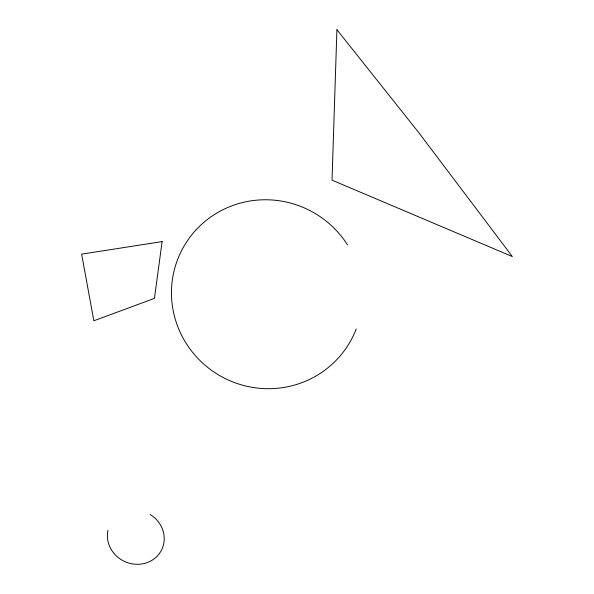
<?xml version="1.0" encoding="UTF-8"?>
<svg xmlns="http://www.w3.org/2000/svg" width="594" height="594" viewBox="0 0 594 594"><rect width="100%" height="100%" fill="white"/><g stroke="black" fill="none" stroke-linecap="round" stroke-linejoin="round"><path stroke-width="0.89" d="M150.156 514.515A28.772 26.782 25 0 1 161.768 549.569A28.772 26.782 25 0 1 127.131 562.525A28.772 26.782 25 0 1 107.952 530.294M356.222 328.928A95.834 94.067 28.2 0 1 214.983 372.683A95.834 94.067 28.2 0 1 199.733 226.106A95.834 94.067 28.2 0 1 347.468 244.817M336.917 29.7L332.024 180.153L512.362 256.571L418.718 132.573L336.917 29.7M162.11 241.587L154.447 298.388L93.845 320.782L81.638 254.158L162.11 241.587"/></g></svg>
